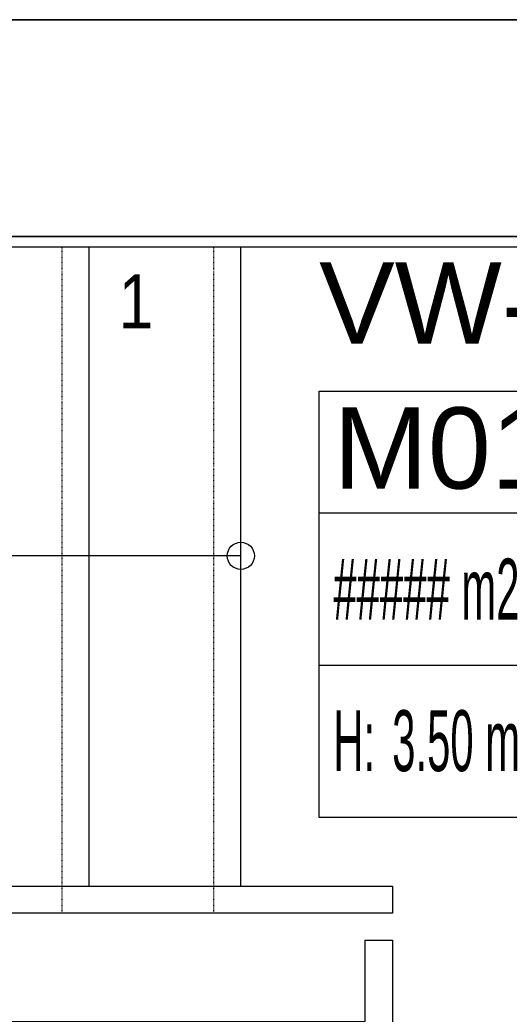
# Model space of a CAD drawing. Extents: x -1439 to 34962, y -872 to 8330.
# Drawn here: x 31082 to 31172.4, y 493.9 to 677.5 of the extents above; entities that cross this region are included whole.
import ezdxf
from ezdxf.enums import TextEntityAlignment as Align

# ---------------------------------------------------------------- set-up
doc = ezdxf.new("R2010")
doc.units = 0
doc.linetypes.add('DOT2', pattern=[0.125, 0, -0.125])
doc.layers.get('0').update_dxf_attribs({"color": 9, "lineweight": 9})
for name, color, linetype, lineweight in [('01', 9, 'Continuous', 9), ('14', 9, 'Continuous', 9), ('19', 9, 'Continuous', 9), ('19D', 9, 'DOT2', 9), ('21', 9, 'Continuous', 9), ('21_MAHAL', 9, 'Continuous', 9)]:
    doc.layers.add(name, color=color, linetype=linetype, lineweight=lineweight)
doc.styles.add('Arial', font='arial.ttf', dxfattribs={"height": 2.5})
doc.styles.add('MuuM_TEXT-STANDART', font='ARIALN.TTF')

# ---------------------------------------------------------------- blocks, each defined once
blk = doc.blocks.new('*U523')
blk.add_lwpolyline([(0, 0), (0, 504)])
blk.add_circle((0, 0), 5)
blk = doc.blocks.new('MERDVN2.KAT')
at = {"layer": '19', "linetype": 'Continuous'}
for points in [[(17184.84, -297.5), (17184.84, -179.5)], [(17212.84, -297.5), (17212.84, -179.5)], [(17041.58, -302.5), (16960.84, -302.5), (16960.84, -322.5), (16960.84, -322.5), (17235.84, -322.5), (17235.84, -307.5), (17240.84, -307.5), (17240.84, -327.5), (17235.84, -327.5), (16955.84, -327.5), (16955.84, -327.5), (16955.84, -297.5), (17039.25, -297.5)]]:
    blk.add_lwpolyline(points, dxfattribs=at)
at = {"layer": '19'}
blk.add_lwpolyline([(17044.84, -297.5), (17240.84, -297.5), (17240.84, -297.5), (17240.84, -302.5), (17240.84, -302.5), (17047.17, -302.5)], dxfattribs=at)
at = {"layer": '19D'}
for points in [[(17179.84, -302.5), (17179.84, -179.5)], [(17207.84, -302.5), (17207.84, -179.5)]]:
    blk.add_lwpolyline(points, dxfattribs=at)
at = {"layer": '19', "xscale": 0.5, "yscale": 0.5, "zscale": 0.5, "rotation": 90}
blk.add_blockref('*U523', (17212.84, -236.5), dxfattribs=at)
at = {"layer": '21', "style": 'MuuM_TEXT-STANDART'}
blk.add_text('1', height=10, dxfattribs=at).set_placement((17196.65, -184.5), align=Align.TOP_RIGHT)
blk = doc.blocks.new('0_roomno2')
blk.add_lwpolyline([(19.375, -10.5), (0, -10.5), (0, 0), (19.375, 0)], close=True)
for points in [[(0, -3), (19.375, -3)], [(8.125, -3), (8.125, -10.5)], [(11.875, -3), (11.875, -10.5)], [(15.625, -3), (15.625, -10.5)], [(0, -6.75), (8.125, -6.75)]]:
    blk.add_lwpolyline(points)
at = {"style": 'MuuM_TEXT-STANDART', "width": 0.6}
blk.add_text('H:', height=1.5, dxfattribs=at).set_placement((0.35, -8.608), align=Align.MIDDLE_LEFT)
at = {"style": 'Arial'}
blk.add_attdef('ODANO', (0, 1.17), '', height=2, dxfattribs=at)
blk.add_attdef('MEKANADI', text='', height=2, dxfattribs=at).set_placement((0.35, -3), align=Align.BOTTOM_LEFT)
at = {"style": 'MuuM_TEXT-STANDART', "width": 0.6}
for tag, p in [('YER01', (10, -4.5)), ('TAVAN01', (13.75, -4.5)), ('DUVAR01', (17.5, -4.5)), ('YER02', (10, -6.75)), ('TAVAN02', (13.75, -6.75)), ('DUVAR02', (17.5, -6.75)), ('YER03', (10, -9)), ('TAVAN03', (13.75, -9)), ('DUVAR03', (17.5, -9))]:
    blk.add_attdef(tag, text='', height=1.5, dxfattribs=at).set_placement(p, align=Align.MIDDLE_CENTER)
for tag, p in [('M2', (0.35, -4.875)), ('TEMIZTAVANYUKSEKLIGI', (1.8, -8.608))]:
    blk.add_attdef(tag, text='', height=1.5, dxfattribs=at).set_placement(p, align=Align.MIDDLE_LEFT)

msp = doc.modelspace()

# ---------------------------------------------------------------- linework, layer by layer
at = {"layer": '01'}
for points in [[(31310.84, 327.5), (30710.84, 327.5), (30710.84, 677.5), (31310.84, 677.5), (31310.84, 637.5), (30760.84, 637.5), (30760.84, 367.5), (31310.84, 367.5)], [(31310.84, 677.5), (30710.84, 677.5), (30710.84, 327.5), (31310.84, 327.5), (31310.84, 367.5), (30760.84, 367.5), (30760.84, 637.5), (31310.84, 637.5)]]:
    msp.add_lwpolyline(points, close=True, dxfattribs=at)
at = {"layer": '14'}
msp.add_lwpolyline([(31398.13, 759.5), (31398.13, 755.5), (31312.84, 755.5), (31312.84, 495.5), (31293.84, 495.5), (31293.84, 635.5), (31293.84, 635.5), (31293.84, 635.5), (30762.84, 635.5), (30762.84, 369.5), (31293.84, 369.5), (31293.84, 369.5), (31293.84, 369.5), (31293.84, 389.5), (31312.84, 389.5), (31312.84, 349.5), (31508.84, 349.5), (31508.84, 409.5), (31568.9, 409.5), (31568.84, 755.5), (31504.13, 755.5), (31504.13, 759.5)], dxfattribs=at)

# ---------------------------------------------------------------- block references
msp.add_blockref('MERDVN2.KAT', (13910, 815))
at = {"layer": '21_MAHAL'}
ref = msp.add_blockref('0_roomno2', (31137.31, 608.92), dxfattribs=dict(at, xscale=7.5, yscale=7.5, zscale=7.5))
ref.add_attrib('ODANO', 'VW-ÇK-01', (31137.31, 617.69), dxfattribs={"layer": '0', "height": 15, "style": 'Arial'})
ref.add_attrib('MEKANADI', 'M01 Y. MERD.', dxfattribs={"layer": '0', "height": 15, "style": 'Arial'}).set_placement((31139.94, 586.42), align=Align.BOTTOM_LEFT)
ref.add_attrib('M2', '##### m2', dxfattribs={"layer": '0', "height": 11.25, "style": 'MuuM_TEXT-STANDART', "width": 0.6}).set_placement((31139.94, 572.35), align=Align.MIDDLE_LEFT)
ref.add_attrib('TEMIZTAVANYUKSEKLIGI', '3.50 m', dxfattribs={"layer": '0', "height": 11.25, "style": 'MuuM_TEXT-STANDART', "width": 0.6}).set_placement((31150.81, 544.36), align=Align.MIDDLE_LEFT)
ref.add_attrib('YER01', 'Y03', dxfattribs={"layer": '0', "height": 11.25, "style": 'MuuM_TEXT-STANDART', "width": 0.6}).set_placement((31212.31, 575.17), align=Align.MIDDLE_CENTER)
ref.add_attrib('TAVAN01', 'T09', dxfattribs={"layer": '0', "height": 11.25, "style": 'MuuM_TEXT-STANDART', "width": 0.6}).set_placement((31240.44, 575.17), align=Align.MIDDLE_CENTER)
ref.add_attrib('DUVAR01', 'D07A', dxfattribs={"layer": '0', "height": 11.25, "style": 'MuuM_TEXT-STANDART', "width": 0.6}).set_placement((31268.56, 575.17), align=Align.MIDDLE_CENTER)
ref.add_attrib('YER02', 'Y04', dxfattribs={"layer": '0', "height": 11.25, "style": 'MuuM_TEXT-STANDART', "width": 0.6}).set_placement((31212.31, 558.29), align=Align.MIDDLE_CENTER)

doc.saveas('drawing.dxf')
